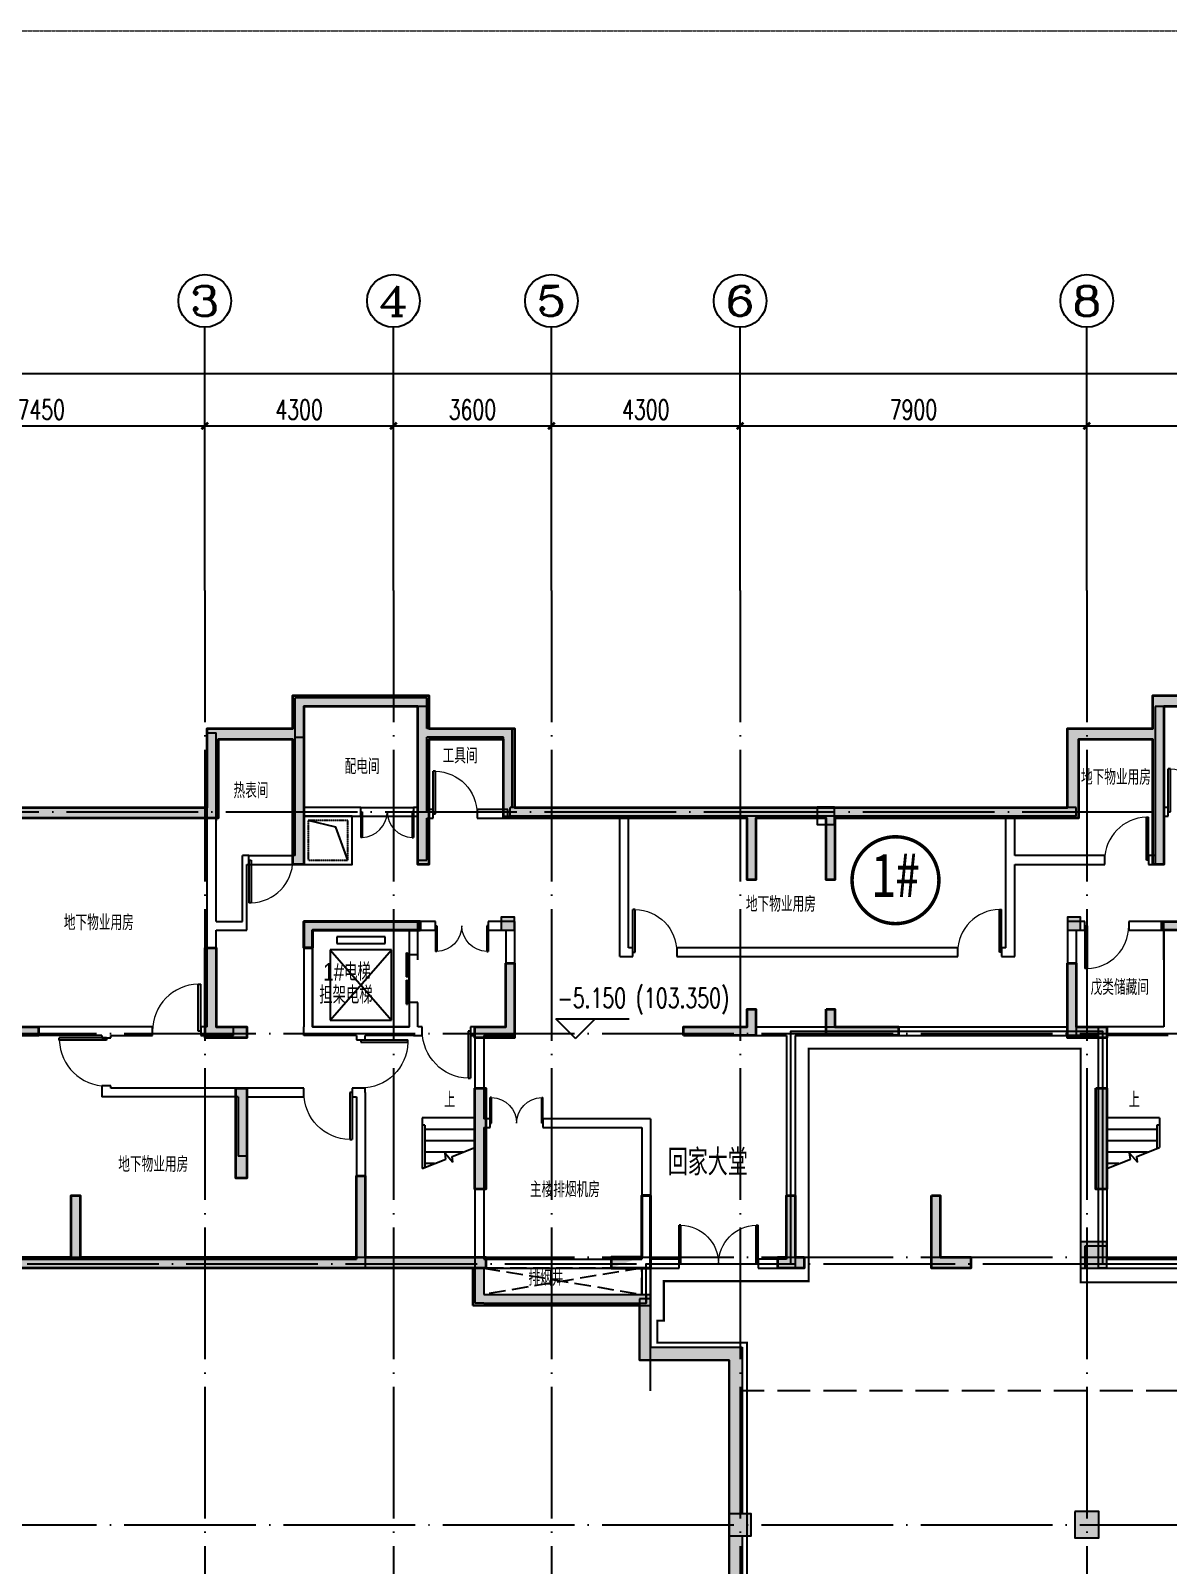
# Model space of a CAD drawing. Extents: x 290727 to 13733020, y 1731457 to 3643100.
# Drawn here: x 511246 to 537170, y 1845699 to 1880676 of the extents above; entities that cross this region are included whole.
import ezdxf
from ezdxf.enums import TextEntityAlignment as Align

# ---------------------------------------------------------------- set-up
doc = ezdxf.new("R2010")
doc.units = 0
doc.header["$LTSCALE"] = 10
for name, pattern in [('ACAD_ISO05W100', [33, 24, -3, 0, -3, 0, -3]), ('DASH', [0.35, 0.25, -0.1]), ('DOTE', [2.42, 2, -0.2, 0.02, -0.2])]:
    doc.linetypes.add(name, pattern=pattern)
doc.layers.get('0').update_dxf_attribs({"linetype": 'CONTINUOUS'})
for name, color, linetype in [('-A-车行道路', 8, 'CONTINUOUS'), ('A-FUR-空调', 181, 'CONTINUOUS'), ('AXIS', 3, 'CONTINUOUS'), ('AXIS_TEXT', 7, 'CONTINUOUS'), ('COLUMN', 9, 'CONTINUOUS'), ('DIM_ELEV', 3, 'CONTINUOUS'), ('DIM_SYMB', 3, 'CONTINUOUS'), ('DOTE', 8, 'DOTE'), ('EVTR', 2, 'CONTINUOUS'), ('PUB_HATCH', 8, 'CONTINUOUS'), ('PUB_TEXT', 7, 'CONTINUOUS'), ('STAIR', 2, 'CONTINUOUS'), ('WALL', 255, 'CONTINUOUS'), ('WINDOW', 4, 'CONTINUOUS'), ('主楼楼号', 6, 'CONTINUOUS'), ('主楼轴线', 8, 'CONTINUOUS'), ('作业图', 4, 'CONTINUOUS'), ('房间名称', 7, 'CONTINUOUS'), ('文字', 4, 'CONTINUOUS'), ('柱', 2, 'CONTINUOUS'), ('防火分区示意线', 4, 'CONTINUOUS'), ('防火分区线', 7, 'CONTINUOUS'), ('集水坑', 181, 'DASH'), ('风井', 211, 'CONTINUOUS')]:
    doc.layers.add(name, color=color, linetype=linetype)
for name, color, linetype, lineweight in [('_0', 7, 'CONTINUOUS', 15), ('用地红线', 1, 'CONTINUOUS', 13), ('砼墙', 8, 'CONTINUOUS', 35)]:
    doc.layers.add(name, color=color, linetype=linetype, lineweight=lineweight)
doc.layers.add('DIM_MODI', color=6, linetype='CONTINUOUS', plot=False)
doc.layers.get('0').off()
doc.styles.add('_TCH_AXIS', font='COMPLEX', dxfattribs={"bigfont": 'GBCBIG'})
doc.styles.add('_TCH_DIM', font='SIMPLEX', dxfattribs={"bigfont": 'GBCBIG'})
doc.styles.add('_TCH_DIM_T3', font='SIMPLEX', dxfattribs={"width": 0.705882, "bigfont": 'GBCBIG'})
doc.styles.add('COMPLEX', font='COMPLEX')
doc.styles.add('HNSJY', font='HNSJY-07', dxfattribs={"width": 0.8, "bigfont": 'HNSJY-HZ'})
doc.styles.add('黑体', font='simhei.ttf', dxfattribs={"width": 0.7})
doc.dimstyles.new('_TCH_ARCH&&150', dxfattribs={"dimtxt": 446.25, "dimasz": 150, "dimexe": 375, "dimexo": 450, "dimgap": 150, "dimtad": 1, "dimdec": 0, "dimzin": 0, "dimdsep": 46, "dimtxsty": '_TCH_DIM_T3', "dimblk": 'ARCHTICK', "dimcen": 0.09, "dimclrt": 7, "dimazin": 2, "dimtfac": 1, "dimtdec": 0, "dimtix": 1, "dimtmove": 2, "dimatfit": 3, "dimfxl": 1, "dimtolj": 1, "dimtzin": 0, "dimarcsym": 0})

# ---------------------------------------------------------------- blocks, each defined once
blk = doc.blocks.new('_AXISO')
blk.add_circle((0, 0), 0.5)
at = {"layer": 'AXIS_TEXT', "style": 'COMPLEX', "width": 1.041667}
blk.add_attdef('A', text='', height=0.56, dxfattribs=at).set_placement((-0.25, -0.28), (0.25, -0.28), align=Align.FIT)
blk = doc.blocks.new('_ArchTick')
at = {"color": 0, "linetype": 'ByBlock', "const_width": 0.4}
blk.add_lwpolyline([(-0.5, -0.5), (0.5, 0.5)], dxfattribs=at)
blk = doc.blocks.new('*D135')
at = {"layer": 'AXIS', "color": 0, "linetype": 'Continuous', "lineweight": -2, "transparency": 16777216}
for p, q in [((16384, 127685), (16384, 132560)), ((235384, 127685), (235384, 132560)), ((16384, 132185), (235384, 132185))]:
    blk.add_line(p, q, dxfattribs=at)
at = {"layer": 'AXIS', "color": 0, "linetype": 'Continuous', "lineweight": -2, "transparency": 16777216, "xscale": 150, "yscale": 150, "zscale": 150, "rotation": 180}
blk.add_blockref('_ArchTick', (16384, 132185), dxfattribs=at)
at = {"layer": 'AXIS', "color": 0, "linetype": 'Continuous', "lineweight": -2, "transparency": 16777216, "xscale": 150, "yscale": 150, "zscale": 150}
blk.add_blockref('_ArchTick', (235384, 132185), dxfattribs=at)
at = {"layer": 'AXIS', "color": 7, "linetype": 'Continuous', "transparency": 16777216, "insert": (125884, 132559), "char_height": 446.2, "attachment_point": 5, "style": '_TCH_DIM_T3'}
blk.add_mtext('\\A1;219000', dxfattribs=at)
blk = doc.blocks.new('*D137')
at = {"layer": 'AXIS', "color": 0, "linetype": 'Continuous', "lineweight": -2, "transparency": 16777216}
for p, q in [((22834, 127685), (22834, 131360)), ((30284, 127685), (30284, 131360)), ((22834, 130985), (30284, 130985))]:
    blk.add_line(p, q, dxfattribs=at)
at = {"layer": 'AXIS', "color": 0, "linetype": 'Continuous', "lineweight": -2, "transparency": 16777216, "xscale": 150, "yscale": 150, "zscale": 150, "rotation": 180}
blk.add_blockref('_ArchTick', (22834, 130985), dxfattribs=at)
at = {"layer": 'AXIS', "color": 0, "linetype": 'Continuous', "lineweight": -2, "transparency": 16777216, "xscale": 150, "yscale": 150, "zscale": 150}
blk.add_blockref('_ArchTick', (30284, 130985), dxfattribs=at)
at = {"layer": 'AXIS', "color": 7, "linetype": 'Continuous', "transparency": 16777216, "insert": (26559, 131359), "char_height": 446.2, "attachment_point": 5, "style": '_TCH_DIM_T3'}
blk.add_mtext('\\A1;7450', dxfattribs=at)
blk = doc.blocks.new('*D138')
at = {"layer": 'AXIS', "color": 0, "linetype": 'Continuous', "lineweight": -2, "transparency": 16777216}
for p, q in [((30284, 127685), (30284, 131360)), ((34584, 127685), (34584, 131360)), ((30284, 130985), (34584, 130985))]:
    blk.add_line(p, q, dxfattribs=at)
at = {"layer": 'AXIS', "color": 0, "linetype": 'Continuous', "lineweight": -2, "transparency": 16777216, "xscale": 150, "yscale": 150, "zscale": 150, "rotation": 180}
blk.add_blockref('_ArchTick', (30284, 130985), dxfattribs=at)
at = {"layer": 'AXIS', "color": 0, "linetype": 'Continuous', "lineweight": -2, "transparency": 16777216, "xscale": 150, "yscale": 150, "zscale": 150}
blk.add_blockref('_ArchTick', (34584, 130985), dxfattribs=at)
at = {"layer": 'AXIS', "color": 7, "linetype": 'Continuous', "transparency": 16777216, "insert": (32434, 131359), "char_height": 446.2, "attachment_point": 5, "style": '_TCH_DIM_T3'}
blk.add_mtext('\\A1;4300', dxfattribs=at)
blk = doc.blocks.new('*D139')
at = {"layer": 'AXIS', "color": 0, "linetype": 'Continuous', "lineweight": -2, "transparency": 16777216}
for p, q in [((34584, 127685), (34584, 131360)), ((38184, 127685), (38184, 131360)), ((34584, 130985), (38184, 130985))]:
    blk.add_line(p, q, dxfattribs=at)
at = {"layer": 'AXIS', "color": 0, "linetype": 'Continuous', "lineweight": -2, "transparency": 16777216, "xscale": 150, "yscale": 150, "zscale": 150, "rotation": 180}
blk.add_blockref('_ArchTick', (34584, 130985), dxfattribs=at)
at = {"layer": 'AXIS', "color": 0, "linetype": 'Continuous', "lineweight": -2, "transparency": 16777216, "xscale": 150, "yscale": 150, "zscale": 150}
blk.add_blockref('_ArchTick', (38184, 130985), dxfattribs=at)
at = {"layer": 'AXIS', "color": 7, "linetype": 'Continuous', "transparency": 16777216, "insert": (36384, 131359), "char_height": 446.2, "attachment_point": 5, "style": '_TCH_DIM_T3'}
blk.add_mtext('\\A1;3600', dxfattribs=at)
blk = doc.blocks.new('*D140')
at = {"layer": 'AXIS', "color": 0, "linetype": 'Continuous', "lineweight": -2, "transparency": 16777216}
for p, q in [((38184, 127685), (38184, 131360)), ((42484, 127685), (42484, 131360)), ((38184, 130985), (42484, 130985))]:
    blk.add_line(p, q, dxfattribs=at)
at = {"layer": 'AXIS', "color": 0, "linetype": 'Continuous', "lineweight": -2, "transparency": 16777216, "xscale": 150, "yscale": 150, "zscale": 150, "rotation": 180}
blk.add_blockref('_ArchTick', (38184, 130985), dxfattribs=at)
at = {"layer": 'AXIS', "color": 0, "linetype": 'Continuous', "lineweight": -2, "transparency": 16777216, "xscale": 150, "yscale": 150, "zscale": 150}
blk.add_blockref('_ArchTick', (42484, 130985), dxfattribs=at)
at = {"layer": 'AXIS', "color": 7, "linetype": 'Continuous', "transparency": 16777216, "insert": (40334, 131359), "char_height": 446.2, "attachment_point": 5, "style": '_TCH_DIM_T3'}
blk.add_mtext('\\A1;4300', dxfattribs=at)
blk = doc.blocks.new('*D141')
at = {"layer": 'AXIS', "color": 0, "linetype": 'Continuous', "lineweight": -2, "transparency": 16777216}
for p, q in [((42484, 127685), (42484, 131360)), ((50384, 127685), (50384, 131360)), ((42484, 130985), (50384, 130985))]:
    blk.add_line(p, q, dxfattribs=at)
at = {"layer": 'AXIS', "color": 0, "linetype": 'Continuous', "lineweight": -2, "transparency": 16777216, "xscale": 150, "yscale": 150, "zscale": 150, "rotation": 180}
blk.add_blockref('_ArchTick', (42484, 130985), dxfattribs=at)
at = {"layer": 'AXIS', "color": 0, "linetype": 'Continuous', "lineweight": -2, "transparency": 16777216, "xscale": 150, "yscale": 150, "zscale": 150}
blk.add_blockref('_ArchTick', (50384, 130985), dxfattribs=at)
at = {"layer": 'AXIS', "color": 7, "linetype": 'Continuous', "transparency": 16777216, "insert": (46434, 131359), "char_height": 446.2, "attachment_point": 5, "style": '_TCH_DIM_T3'}
blk.add_mtext('\\A1;7900', dxfattribs=at)
blk = doc.blocks.new('*D142')
at = {"layer": 'AXIS', "color": 0, "linetype": 'Continuous', "lineweight": -2, "transparency": 16777216}
for p, q in [((50384, 127685), (50384, 131360)), ((58284, 127685), (58284, 131360)), ((50384, 130985), (58284, 130985))]:
    blk.add_line(p, q, dxfattribs=at)
at = {"layer": 'AXIS', "color": 0, "linetype": 'Continuous', "lineweight": -2, "transparency": 16777216, "xscale": 150, "yscale": 150, "zscale": 150, "rotation": 180}
blk.add_blockref('_ArchTick', (50384, 130985), dxfattribs=at)
at = {"layer": 'AXIS', "color": 0, "linetype": 'Continuous', "lineweight": -2, "transparency": 16777216, "xscale": 150, "yscale": 150, "zscale": 150}
blk.add_blockref('_ArchTick', (58284, 130985), dxfattribs=at)
at = {"layer": 'AXIS', "color": 7, "linetype": 'Continuous', "transparency": 16777216, "insert": (54334, 131359), "char_height": 446.2, "attachment_point": 5, "style": '_TCH_DIM_T3'}
blk.add_mtext('\\A1;7900', dxfattribs=at)
blk = doc.blocks.new('adfasddfgjgkhj')
at = {"layer": '_0'}
h = blk.add_hatch(color=0, dxfattribs=at)
h.dxf.hatch_style = 1
h.paths.add_polyline_path([(299473, -302023), (300873, -302023), (300873, -302223), (299473, -302223), (299473, -302273), (298573, -302273), (298573, -307273), (301623, -307273), (301623, -305873), (301823, -305873), (301823, -307273), (308123, -307273), (308123, -305423), (308323, -305423), (308323, -307273), (311073, -307273), (311073, -307523), (298023, -307523), (298023, -307273), (298323, -307273), (298323, -302023), (299223, -302023), (299223, -297023), (304723, -297023), (304723, -295223), (306673, -295223), (306673, -294473), (309773, -294473), (309773, -295223), (311723, -295223), (311723, -297023), (324323, -297023), (324323, -295223), (326273, -295223), (326273, -294473), (329373, -294473), (329373, -295223), (331323, -295223), (331323, -297023), (336823, -297023), (336823, -302273), (336573, -302273), (336573, -302223), (335173, -302223), (335173, -302023), (336573, -302023), (336573, -297273), (331073, -297273), (331073, -295473), (329373, -295473), (329373, -298323), (329123, -298323), (329123, -294723), (326523, -294723), (326523, -298323), (326273, -298323), (326273, -295473), (324573, -295473), (324573, -297273), (319023, -297273), (319023, -298673), (318823, -298673), (318823, -297273), (317223, -297273), (317223, -298673), (317023, -298673), (317023, -297273), (311473, -297273), (311473, -295473), (309773, -295473), (309773, -298323), (309523, -298323), (309523, -294723), (306923, -294723), (306923, -298323), (306673, -298323), (306673, -295473), (304973, -295473), (304973, -297273), (299473, -297273)])
h = blk.add_hatch(color=0, dxfattribs=at)
h.dxf.hatch_style = 1
h.paths.add_polyline_path([(333923, -307023), (333923, -307523), (334423, -307523), (334423, -307023)])
h.paths.add_polyline_path([(337223, -307023), (337223, -307523), (337723, -307523), (337723, -307023)])
h.paths.add_polyline_path([(307123, -299823), (309323, -299823), (309323, -299823), (309573, -299823), (309573, -299623), (306923, -299623), (306923, -300223), (307123, -300223)])
h.paths.add_polyline_path([(299023, -297023), (299023, -297423), (299423, -297423), (299423, -297023)])
h.paths.add_polyline_path([(298523, -304665), (298523, -304265), (298123, -304265), (298123, -304665)])
h = blk.add_hatch(color=0, dxfattribs=at)
h.dxf.hatch_style = 1
h.paths.add_polyline_path([(324723, -307023), (324723, -307523), (325223, -307523), (325223, -307023)])
h.paths.add_polyline_path([(313923, -307523), (314823, -307523), (314823, -305873), (314623, -305873), (314623, -307273), (313923, -307273)], flags=17)
h.paths.add_polyline_path([(337723, -304073), (337723, -302023), (337473, -302023), (337473, -304073)])
h.paths.add_polyline_path([(337323, -307523), (337723, -307523), (337723, -305473), (337473, -305473), (337473, -307273), (337323, -307273)])
h.paths.add_polyline_path([(311723, -299823), (311723, -299523), (311423, -299523), (311423, -299823)])
h.paths.add_polyline_path([(324623, -299823), (324623, -299523), (324323, -299523), (324323, -299823)])
h.paths.add_polyline_path([(307123, -299823), (309323, -299823), (309323, -299823), (309573, -299823), (309573, -299623), (306923, -299623), (306923, -300223), (307123, -300223)])
h.paths.add_polyline_path([(310823, -303423), (311073, -303423), (311073, -305723), (310823, -305723)])
h.paths.add_polyline_path([(305373, -303423), (305623, -303423), (305623, -305473), (305373, -305473)])
h.paths.add_polyline_path([(304673, -300223), (304923, -300223), (304923, -302023), (305623, -302023), (305623, -302273), (304673, -302273)])
h.paths.add_polyline_path([(311523, -300573), (311723, -300573), (311723, -302273), (310823, -302273), (310823, -302023), (311523, -302023)])
h.paths.add_polyline_path([(315573, -302223), (315573, -302023), (317023, -302023), (317023, -301623), (317223, -301623), (317223, -302223)])
h.paths.add_polyline_path([(318323, -307273), (318323, -307523), (317723, -307523), (317723, -307273), (317923, -307273), (317923, -305873), (318123, -305873), (318123, -307273)])
h.paths.add_polyline_path([(321223, -305873), (321423, -305873), (321423, -307273), (322123, -307273), (322123, -307523), (321223, -307523)])
h.paths.add_polyline_path([(324973, -303423), (325223, -303423), (325223, -305723), (324973, -305723)])
h.paths.add_polyline_path([(330423, -303423), (330673, -303423), (330673, -305473), (330423, -305473)])
h.paths.add_polyline_path([(318823, -301623), (319023, -301623), (319023, -302023), (320473, -302023), (320473, -302223), (318823, -302223)])
h.paths.add_polyline_path([(329123, -300223), (328923, -300223), (328923, -299823), (326723, -299823), (326723, -299823), (326473, -299823), (326473, -299623), (329123, -299623)])
h.paths.add_polyline_path([(327723, -305423), (327923, -305423), (327923, -307523), (327123, -307523), (327123, -307273), (327723, -307273)])
h.paths.add_polyline_path([(331123, -300223), (331373, -300223), (331373, -302273), (330423, -302273), (330423, -302023), (331123, -302023)])
h.paths.add_polyline_path([(334223, -305873), (334423, -305873), (334423, -307523), (333523, -307523), (333523, -307273), (334223, -307273)])
h.paths.add_polyline_path([(324323, -300573), (324523, -300573), (324523, -302023), (325223, -302023), (325223, -302273), (324323, -302273)])
edge = h.paths.add_edge_path(flags=17)
edge.add_line((314623, -307273), (314623, -305873))
edge.add_line((314623, -305873), (314823, -305873))
edge.add_line((314823, -305873), (314823, -307523))
edge.add_line((314823, -307523), (313923, -307523))
h = blk.add_hatch(color=0, dxfattribs=at)
h.dxf.hatch_style = 1
h.paths.add_polyline_path([(337323, -301823), (337323, -302223), (337723, -302223), (337723, -301823)])
at = {"layer": '柱', "color": 0, "ltscale": 1}
for points in [[(299023, -297023), (299023, -297423), (299423, -297423), (299423, -297023)], [(318618, -297017), (318618, -297417), (319018, -297417), (319018, -297017)], [(311723, -299823), (311723, -299523), (311423, -299523), (311423, -299823)], [(324623, -299823), (324623, -299523), (324323, -299523), (324323, -299823)], [(337323, -301823), (337323, -302223), (337723, -302223), (337723, -301823)], [(298523, -304665), (298523, -304265), (298123, -304265), (298123, -304665)], [(324723, -307023), (324723, -307523), (325223, -307523), (325223, -307023)], [(333923, -307023), (333923, -307523), (334423, -307523), (334423, -307023)], [(337223, -307023), (337223, -307523), (337723, -307523), (337723, -307023)]]:
    blk.add_lwpolyline(points, close=True, dxfattribs=at)
at = {"layer": '砼墙', "color": 0}
for points in [[(299473, -302023), (300873, -302023), (300873, -302223), (299473, -302223), (299473, -302273), (298573, -302273), (298573, -307273), (301623, -307273), (301623, -305873), (301823, -305873), (301823, -307273), (308123, -307273), (308123, -305423), (308323, -305423), (308323, -307273), (311073, -307273), (311073, -307523), (298023, -307523), (298023, -307273), (298323, -307273), (298323, -302023), (299223, -302023), (299223, -297023), (304723, -297023), (304723, -295223), (306673, -295223), (306673, -294473), (309773, -294473), (309773, -295223), (311723, -295223), (311723, -297023), (324323, -297023), (324323, -295223), (326273, -295223), (326273, -294473), (329373, -294473), (329373, -295223), (331323, -295223), (331323, -297023), (336823, -297023), (336823, -302273), (336823, -302273), (336573, -302273), (336573, -302223), (335173, -302223), (335173, -302023), (336573, -302023), (336573, -297273), (331073, -297273), (331073, -295473), (329373, -295473), (329373, -298323), (329123, -298323), (329123, -294723), (326523, -294723), (326523, -298323), (326273, -298323), (326273, -295473), (324573, -295473), (324573, -297273), (319023, -297273), (319023, -298673), (318823, -298673), (318823, -297273), (317223, -297273), (317223, -298673), (317023, -298673), (317023, -297273), (311473, -297273), (311473, -295473), (309773, -295473), (309773, -298323), (309523, -298323), (309523, -294723), (306923, -294723), (306923, -298323), (306673, -298323), (306673, -295473), (304973, -295473), (304973, -297273), (299473, -297273), (299473, -302023)], [(314623, -307273), (314623, -305873), (314823, -305873), (314823, -307523), (313923, -307523)]]:
    blk.add_lwpolyline(points, dxfattribs=at)
for points in [[(307123, -300223), (306923, -300223), (306923, -299623), (309573, -299623), (309573, -299823), (309323, -299823), (309323, -299823), (307123, -299823)], [(307123, -299823), (309323, -299823), (309323, -299823), (309573, -299823), (309573, -299623), (306923, -299623), (306923, -300223), (307123, -300223)], [(329123, -300223), (328923, -300223), (328923, -299823), (326723, -299823), (326723, -299823), (326473, -299823), (326473, -299623), (329123, -299623)], [(304673, -300223), (304923, -300223), (304923, -302023), (305623, -302023), (305623, -302273), (304673, -302273)], [(331123, -300223), (331373, -300223), (331373, -302273), (330423, -302273), (330423, -302023), (331123, -302023)], [(311523, -300573), (311723, -300573), (311723, -302273), (310823, -302273), (310823, -302023), (311523, -302023)], [(324323, -300573), (324523, -300573), (324523, -302023), (325223, -302023), (325223, -302273), (324323, -302273)], [(315573, -302223), (315573, -302023), (317023, -302023), (317023, -301623), (317223, -301623), (317223, -302223)], [(318823, -301623), (319023, -301623), (319023, -302023), (320473, -302023), (320473, -302223), (318823, -302223)], [(337723, -304073), (337723, -302023), (337473, -302023), (337473, -304073)], [(305373, -303423), (305623, -303423), (305623, -305473), (305373, -305473)], [(310823, -303423), (311073, -303423), (311073, -305723), (310823, -305723)], [(324973, -303423), (325223, -303423), (325223, -305723), (324973, -305723)], [(330423, -303423), (330673, -303423), (330673, -305473), (330423, -305473)], [(327723, -305423), (327923, -305423), (327923, -307523), (327123, -307523), (327123, -307273), (327723, -307273)], [(337323, -307523), (337723, -307523), (337723, -305473), (337473, -305473), (337473, -307273), (337323, -307273)], [(313923, -307523), (314823, -307523), (314823, -305873), (314623, -305873), (314623, -307273), (313923, -307273)], [(318323, -307273), (318323, -307523), (317723, -307523), (317723, -307273), (317923, -307273), (317923, -305873), (318123, -305873), (318123, -307273)], [(321223, -305873), (321423, -305873), (321423, -307273), (322123, -307273), (322123, -307523), (321223, -307523)], [(334223, -305873), (334423, -305873), (334423, -307523), (333523, -307523), (333523, -307273), (334223, -307273)]]:
    blk.add_lwpolyline(points, close=True, dxfattribs=at)
blk = doc.blocks.new('$DorLib2D$00000001')
for p, q in [((0.45, 0.975), (0.5, 0.975)), ((0.45, 0), (0.45, 0.975)), ((0.5, 0), (0.5, 0.975)), ((0.5, 0), (0.45, 0))]:
    blk.add_line(p, q)
at = {"lineweight": 13}
blk.add_arc((0.475, 0), 0.975, 91.4693, 180, dxfattribs=at)
blk = doc.blocks.new('$DorLib2D$00000127')
at = {"color": 0, "linetype": 'Continuous'}
for p, q in [((-0.033, 0.795, -93.75), (-0.533, 0.795, -93.75)), ((-0.533, 0.795, -93.75), (-0.533, 0.69, -93.75)), ((-0.033, 0.69, -93.75), (-0.533, 0.69, -93.75)), ((-0.033, 0.795, -93.75), (-0.033, 0.69, -93.75)), ((0.033, 0.795, -93.75), (0.033, 0.69, -93.75)), ((0.533, 0.795, -93.75), (0.033, 0.795, -93.75)), ((0.533, 0.69, -93.75), (0.033, 0.69, -93.75)), ((0.533, 0.795, -93.75), (0.533, 0.69, -93.75)), ((0.5, 0.5, -93.75), (-0.5, 0.5, -93.75))]:
    blk.add_line(p, q, dxfattribs=at)
blk = doc.blocks.new('$DorLib2D$00000002')
for p, q in [((-0.5, 0), (-0.5, 0.4875)), ((-0.475, 0.4875), (-0.5, 0.4875)), ((-0.475, 0), (-0.475, 0.4875)), ((0.475, 0), (0.475, 0.4875)), ((0.475, 0.4875), (0.5, 0.4875)), ((0.5, 0), (0.5, 0.4875)), ((-0.5, 0), (-0.475, 0)), ((0.5, 0), (0.475, 0))]:
    blk.add_line(p, q)
at = {"lineweight": 13}
for centre, start, end in [((-0.4875, 0), 0, 88.53072), ((0.4875, 0), 91.46928, 180)]:
    blk.add_arc(centre, 0.4875, start, end, dxfattribs=at)
blk = doc.blocks.new('A$C26CF02E8')
at = {"layer": '用地红线', "color": 1, "linetype": 'ACAD_ISO05W100', "ltscale": 0.1}
blk.add_lwpolyline([(15026, 140864), (243102, 140866), (258103, 125865), (258104, 39), (205527, 36), (8170, 25), (26, 25), (26, 10201), (25, 125862)], close=True, dxfattribs=at)
at = {"layer": '风井', "linetype": 'DASH', "ltscale": 150}
for p, q in [((34622, 112665), (31022, 112065)), ((31022, 112665), (34622, 112065))]:
    blk.add_line(p, q, dxfattribs=at)
blk.add_lwpolyline([(31022, 112065), (34622, 112065), (34622, 112665), (31022, 112665)], close=True, dxfattribs=at)
blk = doc.blocks.new('_FZH')
blk.add_lwpolyline([(-0.5, -0.5), (0.5, -0.5), (0.5, 0.5), (-0.5, 0.5)], close=True)
at = {"layer": 'PUB_HATCH'}
blk.add_solid([(-0.5, -0.5), (0.5, -0.5), (-0.5, 0.5), (0.5, 0.5)], dxfattribs=at)
blk = doc.blocks.new('A$C55C93FC2')
at = {"layer": 'AXIS', "linetype": 'Continuous'}
for p, q in [((30284.1, 127235.5), (30284.1, 133235.5)), ((34584.1, 127235.5), (34584.1, 133235.5)), ((38184.1, 127235.5), (38184.1, 133235.5)), ((42484.1, 127235.5), (42484.1, 133235.5)), ((50384.1, 127235.5), (50384.1, 133235.5))]:
    blk.add_line(p, q, dxfattribs=at)
at = {"layer": 'DOTE', "linetype": 'DOTE', "ltscale": 150}
for p, q in [((30284.1, 127235.5), (30284.1, 12200)), ((34584.1, 127235.5), (34584.1, 80242.4)), ((38184.1, 127235.5), (38184.1, 12200)), ((42484.1, 127235.5), (42484.1, 12200)), ((50384.1, 127235.5), (50384.1, 79442.4)), ((10299.5, 117142.4), (107472.3, 117142.4)), ((10299.5, 112042.4), (252290.8, 112042.4)), ((10299.5, 105942.4), (252290.8, 105942.4))]:
    blk.add_line(p, q, dxfattribs=at)
at = {"layer": 'AXIS', "linetype": 'Continuous'}
ref = blk.add_blockref('_AXISO', (30284.1, 133835.5), dxfattribs=dict(at, xscale=1200, yscale=1200, zscale=1200))
ref.add_attrib('A', '3', dxfattribs={"layer": 'AXIS_TEXT', "linetype": 'Continuous', "height": 678.8, "style": '_TCH_AXIS', "width": 1.5}).set_placement((29944.7, 133496.1), (30623.5, 133496.1), align=Align.FIT)
ref = blk.add_blockref('_AXISO', (34584.1, 133835.5), dxfattribs=dict(at, xscale=1200, yscale=1200, zscale=1200))
ref.add_attrib('A', '4', dxfattribs={"layer": 'AXIS_TEXT', "linetype": 'Continuous', "height": 678.8, "style": '_TCH_AXIS', "width": 1.3125}).set_placement((34244.7, 133496.1), (34923.5, 133496.1), align=Align.FIT)
ref = blk.add_blockref('_AXISO', (38184.1, 133835.5), dxfattribs=dict(at, xscale=1200, yscale=1200, zscale=1200))
ref.add_attrib('A', '5', dxfattribs={"layer": 'AXIS_TEXT', "linetype": 'Continuous', "height": 678.8, "style": '_TCH_AXIS', "width": 1.5}).set_placement((37844.7, 133496.1), (38523.5, 133496.1), align=Align.FIT)
ref = blk.add_blockref('_AXISO', (42484.1, 133835.5), dxfattribs=dict(at, xscale=1200, yscale=1200, zscale=1200))
ref.add_attrib('A', '6', dxfattribs={"layer": 'AXIS_TEXT', "linetype": 'Continuous', "height": 678.8, "style": '_TCH_AXIS', "width": 1.5}).set_placement((42144.7, 133496.1), (42823.5, 133496.1), align=Align.FIT)
ref = blk.add_blockref('_AXISO', (50384.1, 133835.5), dxfattribs=dict(at, xscale=1200, yscale=1200, zscale=1200))
ref.add_attrib('A', '8', dxfattribs={"layer": 'AXIS_TEXT', "linetype": 'Continuous', "height": 678.8, "style": '_TCH_AXIS', "width": 1.5}).set_placement((50044.7, 133496.1), (50723.5, 133496.1), align=Align.FIT)
for p1, p2, distance, picture, middle in [((16384.1, 127235.5), (235384.4, 127235.5), 4950, '*D135', (125884.3, 132558.6)), ((22834.1, 127235.5), (30284.1, 127235.5), 3750, '*D137', (26559.1, 131358.6)), ((30284.1, 127235.5), (34584.1, 127235.5), 3750, '*D138', (32434.1, 131358.6)), ((34584.1, 127235.5), (38184.1, 127235.5), 3750, '*D139', (36384.1, 131358.6)), ((38184.1, 127235.5), (42484.1, 127235.5), 3750, '*D140', (40334.1, 131358.6)), ((42484.1, 127235.5), (50384.1, 127235.5), 3750, '*D141', (46434.1, 131358.6)), ((50384.1, 127235.5), (58284.1, 127235.5), 3750, '*D142', (54334.1, 131358.6))]:
    dim = blk.add_aligned_dim(p1=p1, p2=p2, distance=distance, dimstyle='_TCH_ARCH&&150', dxfattribs=at)
    dim.commit()
    dim.dimension.update_dxf_attribs({"geometry": picture, "text_midpoint": middle})
blk = doc.blocks.new('车库建筑作业图')
at = {"layer": 'PUB_HATCH', "linetype": 'Continuous'}
for points in [[(520270, 2251230), (517270, 2251230), (517470, 2251030), (520270, 2251030)], [(517470, 2250330), (517470, 2251030), (517270, 2251230), (517270, 2250330)], [(536870, 2251030), (536870, 2248630), (537070, 2248630), (537070, 2251030)], [(524770, 2248530), (524770, 2248730), (522170, 2248730), (522170, 2248530)], [(535070, 2248730), (524770, 2248730), (524770, 2248530), (535070, 2248530)], [(515470, 2248530), (515470, 2248430), (515470, 2248630)], [(537070, 2248630), (536870, 2248630), (536870, 2247430), (537070, 2247430)], [(521320, 2238230), (521320, 2237380), (521570, 2237630), (521570, 2238230)], [(521570, 2237630), (521320, 2237380), (525370, 2237380), (525370, 2237630)], [(525120, 2237530), (525120, 2236130), (525370, 2236430), (525370, 2237530)], [(525370, 2236430), (525120, 2236130), (527162, 2236130), (527462, 2236430)], [(527162, 2232630), (527462, 2232630), (527462, 2236430), (527162, 2236130)], [(527162, 2227880), (527462, 2227880), (527462, 2232130), (527162, 2232130)]]:
    blk.add_hatch(color=256, dxfattribs=at).paths.add_polyline_path(points)
at = {"layer": '-A-车行道路', "linetype": 'DASH', "ltscale": 300}
blk.add_line((585712, 2235430), (527412, 2235430), dxfattribs=at)
at = {"layer": 'A-FUR-空调'}
blk.add_lwpolyline([(517670, 2245930), (519870, 2245930), (519870, 2243730), (517670, 2243730)], close=True, dxfattribs=at)
at = {"layer": 'DIM_ELEV'}
for p, q in [((523660, 2243462), (523210, 2243912)), ((523210, 2243912), (524882, 2243912)), ((523660, 2243462), (524110, 2243912))]:
    blk.add_line(p, q, dxfattribs=at)
at = {"layer": 'DIM_MODI', "linetype": 'Continuous'}
for p, q in [((517220, 2250530), (517220, 2251280)), ((517220, 2251280), (520320, 2251280)), ((520320, 2251280), (520320, 2250530)), ((536820, 2250530), (536820, 2251280)), ((536820, 2251280), (539920, 2251280)), ((515270, 2248730), (515270, 2250530)), ((515270, 2250530), (517220, 2250530)), ((520320, 2250530), (522270, 2250530)), ((522270, 2250530), (522270, 2248730)), ((534870, 2248730), (534870, 2250530)), ((534870, 2250530), (536820, 2250530)), ((509770, 2248730), (515270, 2248730)), ((522270, 2248730), (534870, 2248730)), ((521320, 2238230), (508870, 2238230)), ((521320, 2237380), (521320, 2238230)), ((525120, 2237380), (521320, 2237380)), ((525120, 2236130), (525120, 2237380)), ((527162, 2236130), (525120, 2236130)), ((527162, 2227880), (527162, 2236130))]:
    blk.add_line(p, q, dxfattribs=at)
at = {"layer": 'DIM_SYMB'}
for points in [[(520770, 2241780, 0, 0, 0), (520770, 2241170, 80, 0, 0), (520770, 2240870, 0, 0, 0)], [(536370, 2241780, 0, 0, 0), (536370, 2241170, 80, 0, 0), (536370, 2240870, 0, 0, 0)]]:
    blk.add_lwpolyline(points, format="xyseb", dxfattribs=at)
at = {"layer": 'DOTE', "linetype": 'Continuous', "ltscale": 150}
blk.add_line((525370, 2235430), (525370, 2238530), dxfattribs=at)
at = {"layer": 'EVTR'}
for p, q in [((518220, 2245780), (518220, 2245630)), ((519320, 2245780), (518220, 2245780)), ((518220, 2245630), (519320, 2245630)), ((519320, 2245630), (519320, 2245780)), ((518070, 2245480), (518070, 2243880)), ((519470, 2245480), (518070, 2245480)), ((518070, 2245480), (519470, 2243880)), ((518070, 2243880), (519470, 2245480)), ((519470, 2243880), (519470, 2245480)), ((518070, 2243880), (519470, 2243880))]:
    blk.add_line(p, q, dxfattribs=at)
at = {"layer": 'STAIR'}
for p, q in [((520170, 2241650), (520170, 2241490)), ((521370, 2241650), (520170, 2241650)), ((521370, 2241650), (521370, 2240979)), ((535770, 2241650), (535770, 2240500)), ((536970, 2241650), (535770, 2241650)), ((536970, 2241650), (536970, 2241490)), ((520170, 2241490), (520170, 2240500)), ((520170, 2241490), (520170, 2240500)), ((520230, 2241490), (520170, 2241490)), ((520230, 2241490), (520230, 2240524)), ((521370, 2241390), (520230, 2241390)), ((536910, 2241390), (535770, 2241390)), ((536910, 2241490), (536910, 2240955)), ((536970, 2241490), (536910, 2241490)), ((536970, 2241490), (536970, 2240979)), ((536970, 2241490), (536970, 2240979)), ((521370, 2241130), (520230, 2241130)), ((520853, 2240773), (521370, 2240979)), ((536910, 2241130), (535770, 2241130)), ((536453, 2240773), (536970, 2240979)), ((520170, 2240500), (520705, 2240714)), ((521096, 2240870), (520230, 2240870)), ((520445, 2240610), (520230, 2240610)), ((520705, 2240714), (520689, 2240848)), ((520689, 2240848), (520868, 2240647)), ((520868, 2240647), (520853, 2240773)), ((536696, 2240870), (535770, 2240870)), ((535770, 2240500), (536305, 2240714)), ((536045, 2240610), (535770, 2240610)), ((536305, 2240714), (536289, 2240848)), ((536289, 2240848), (536468, 2240647)), ((536468, 2240647), (536453, 2240773))]:
    blk.add_line(p, q, dxfattribs=at)
at = {"layer": 'WALL', "linetype": 'Continuous'}
for p, q in [((520270, 2251230), (517270, 2251230)), ((517270, 2250330), (517270, 2251230)), ((520270, 2251030), (520270, 2251230)), ((520270, 2251030), (517470, 2251030)), ((517470, 2250330), (517470, 2251030)), ((520070, 2250426), (520070, 2251030)), ((520270, 2250530), (520270, 2251030)), ((536870, 2251030), (536870, 2248630)), ((537070, 2251030), (536870, 2251030)), ((537070, 2251030), (537070, 2248630)), ((515270, 2248530), (515270, 2250428)), ((515270, 2250428), (515470, 2250428)), ((515470, 2248530), (515470, 2250428)), ((520070, 2248730), (520070, 2250426)), ((522220, 2250530), (520270, 2250530)), ((522220, 2248730), (522220, 2250530)), ((517270, 2250330), (517470, 2250330)), ((517270, 2247630), (517270, 2250330)), ((517470, 2247430), (517470, 2250330)), ((522020, 2250330), (520270, 2250330)), ((520270, 2248630), (520270, 2250330)), ((522020, 2248530), (522020, 2250330)), ((518770, 2248730), (517470, 2248730)), ((517470, 2248730), (517470, 2248530)), ((518770, 2248530), (518770, 2248730)), ((520070, 2248730), (519970, 2248730)), ((519970, 2248730), (519970, 2248530)), ((520420, 2248680), (520270, 2248680)), ((520270, 2248680), (520270, 2248630)), ((520420, 2248480), (520420, 2248680)), ((522120, 2248680), (521420, 2248680)), ((521420, 2248680), (521420, 2248480)), ((522120, 2248480), (522120, 2248680)), ((524770, 2248730), (522170, 2248730)), ((522170, 2248530), (522170, 2248730)), ((522220, 2248730), (522170, 2248730)), ((535070, 2248730), (524770, 2248730)), ((535070, 2248530), (535070, 2248730)), ((537170, 2248730), (537070, 2248730)), ((537170, 2248530), (537170, 2248730)), ((515270, 2246030), (515270, 2248530)), ((515470, 2248630), (515470, 2248630)), ((515470, 2248630), (515470, 2248430)), ((515470, 2246130), (515470, 2248530)), ((515470, 2248430), (515470, 2248430)), ((517470, 2248530), (518770, 2248530)), ((519970, 2248530), (520070, 2248530)), ((520070, 2247530), (520070, 2248580)), ((520070, 2248580), (520070, 2248530)), ((520270, 2247530), (520270, 2248480)), ((520270, 2248480), (520420, 2248480)), ((521420, 2248480), (522120, 2248480)), ((522020, 2248530), (522170, 2248530)), ((524770, 2248530), (522170, 2248530)), ((524670, 2245330), (524670, 2248530)), ((535070, 2248530), (524770, 2248530)), ((524870, 2245530), (524870, 2248530)), ((533470, 2247530), (533470, 2248480)), ((533470, 2248480), (533670, 2248480)), ((533670, 2247630), (533670, 2248480)), ((536870, 2248630), (536870, 2247430)), ((537070, 2248630), (537070, 2247430)), ((537070, 2248530), (537170, 2248530)), ((516220, 2247630), (516070, 2247630)), ((516220, 2247430), (516220, 2247630)), ((517270, 2247630), (517220, 2247630)), ((517220, 2247630), (517220, 2247430)), ((535720, 2247630), (533670, 2247630)), ((535720, 2247430), (535720, 2247630)), ((536870, 2247630), (536720, 2247630)), ((536720, 2247630), (536720, 2247430)), ((516170, 2247430), (516220, 2247430)), ((517220, 2247430), (517470, 2247430)), ((520070, 2247530), (520270, 2247530)), ((533470, 2245530), (533470, 2247530)), ((533670, 2247430), (535720, 2247430)), ((533670, 2245330), (533670, 2247430)), ((536720, 2247430), (536870, 2247430)), ((537070, 2247430), (536870, 2247430)), ((515270, 2243730), (515270, 2246030)), ((515470, 2243730), (515470, 2245930)), ((522070, 2246130), (522070, 2246130)), ((522270, 2246130), (522070, 2246130)), ((522070, 2245930), (522070, 2243730)), ((522270, 2246130), (522270, 2246030)), ((522270, 2246030), (522270, 2243530)), ((534870, 2246130), (534870, 2243730)), ((535070, 2245930), (535070, 2243630)), ((527770, 2243730), (528570, 2243730)), ((527770, 2243730), (527770, 2243530)), ((527770, 2243530), (528470, 2243530)), ((528470, 2243530), (528470, 2238430)), ((528570, 2243730), (534870, 2243730)), ((528670, 2243530), (528670, 2238230)), ((528670, 2243530), (534870, 2243530)), ((534870, 2243530), (534870, 2243530)), ((535070, 2243530), (534870, 2243530)), ((535570, 2243730), (535070, 2243730)), ((535070, 2243630), (535070, 2243530)), ((535570, 2243530), (535070, 2243530)), ((515970, 2242130), (515970, 2240782)), ((516170, 2242130), (516170, 2240782)), ((525170, 2241430), (525170, 2238430)), ((525370, 2241630), (525370, 2238430)), ((516170, 2240782), (515970, 2240782)), ((509070, 2238430), (518670, 2238430)), ((509070, 2238230), (518670, 2238230)), ((521320, 2238230), (521320, 2237380)), ((521570, 2238230), (521320, 2238230)), ((521570, 2238430), (525170, 2238430)), ((521570, 2238230), (525170, 2238230)), ((521570, 2238230), (521570, 2237630)), ((525170, 2238230), (525170, 2237630)), ((526020, 2238430), (525370, 2238430)), ((525370, 2238230), (526020, 2238230)), ((525370, 2238230), (525370, 2237630)), ((526020, 2238230), (526020, 2238430)), ((528470, 2238430), (527820, 2238430)), ((527820, 2238430), (527820, 2238230)), ((527820, 2238230), (528670, 2238230)), ((521570, 2237630), (525370, 2237630)), ((525120, 2237530), (525120, 2236130)), ((525370, 2237530), (525120, 2237530)), ((525370, 2237630), (525370, 2237380)), ((525370, 2237530), (525370, 2236430)), ((521320, 2237380), (525370, 2237380)), ((525370, 2236430), (527462, 2236430)), ((527462, 2236430), (527462, 2232630)), ((525120, 2236130), (527162, 2236130)), ((527162, 2236130), (527162, 2232630)), ((527162, 2232130), (527162, 2227880)), ((527462, 2232130), (527462, 2227880))]:
    blk.add_line(p, q, dxfattribs=at)
at = {"layer": 'WALL'}
for p, q in [((516070, 2246130), (516070, 2247630)), ((516170, 2245930), (516170, 2247430)), ((515470, 2246130), (516070, 2246130)), ((515470, 2245930), (516170, 2245930)), ((517470, 2246130), (519970, 2246130)), ((517470, 2246130), (517470, 2243730)), ((517670, 2245930), (519870, 2245930)), ((517670, 2245930), (517670, 2243730)), ((519870, 2245930), (519870, 2245380)), ((520470, 2246130), (519970, 2246130)), ((520070, 2245255), (520070, 2246130)), ((520070, 2245380), (520070, 2245930)), ((520070, 2245930), (520470, 2245930)), ((520470, 2245930), (520470, 2246130)), ((522070, 2246130), (521670, 2246130)), ((521670, 2246130), (521670, 2245930)), ((521670, 2245930), (522070, 2245930)), ((535270, 2246130), (534870, 2246130)), ((535070, 2245930), (535270, 2245930)), ((535270, 2245930), (535270, 2246130)), ((537170, 2246130), (536270, 2246130)), ((536270, 2246130), (536270, 2245930)), ((536270, 2245930), (537070, 2245930)), ((537070, 2245255), (537070, 2246130)), ((537070, 2245255), (537070, 2246130)), ((537070, 2245930), (537070, 2243730)), ((539570, 2246130), (537170, 2246130)), ((524970, 2245530), (524870, 2245530)), ((524970, 2245330), (524970, 2245530)), ((532370, 2245530), (525970, 2245530)), ((525970, 2245530), (525970, 2245330)), ((532370, 2245330), (532370, 2245530)), ((533470, 2245530), (533370, 2245530)), ((533370, 2245530), (533370, 2245330)), ((519870, 2245380), (520070, 2245380)), ((524670, 2245330), (524970, 2245330)), ((525970, 2245330), (532370, 2245330)), ((533370, 2245330), (533670, 2245330)), ((520070, 2244280), (519870, 2244280)), ((519870, 2244280), (519870, 2243730)), ((520070, 2243730), (520070, 2244280)), ((512970, 2243730), (509970, 2243730)), ((512870, 2243530), (509970, 2243530)), ((512870, 2243530), (512870, 2243480)), ((512870, 2243480), (513070, 2243480)), ((514020, 2243730), (512970, 2243730)), ((513070, 2243480), (513070, 2243530)), ((513070, 2243530), (514020, 2243530)), ((514020, 2243530), (514020, 2243730)), ((515270, 2243730), (515120, 2243730)), ((515120, 2243730), (515120, 2243530)), ((515120, 2243530), (515370, 2243530)), ((515870, 2243530), (515370, 2243530)), ((515870, 2243730), (515470, 2243730)), ((515870, 2243530), (515870, 2243730)), ((517470, 2243730), (517470, 2243730)), ((517470, 2243530), (517470, 2243730)), ((517570, 2243530), (517470, 2243530)), ((518670, 2243530), (517570, 2243530)), ((517670, 2243730), (519870, 2243730)), ((518770, 2243730), (517670, 2243730)), ((518670, 2243530), (518670, 2243430)), ((518670, 2243430), (518870, 2243430)), ((519870, 2243730), (518770, 2243730)), ((519970, 2243530), (518870, 2243530)), ((518870, 2243430), (518870, 2243530)), ((519970, 2243530), (520170, 2243530)), ((520170, 2243730), (520070, 2243730)), ((520170, 2243530), (520170, 2243730)), ((521470, 2243730), (521270, 2243730)), ((521270, 2243730), (521270, 2243530)), ((521270, 2243530), (521370, 2243530)), ((521370, 2243530), (521370, 2241530)), ((521470, 2243730), (522070, 2243730)), ((521570, 2243530), (521570, 2241630)), ((521570, 2243530), (522270, 2243530)), ((535570, 2243730), (535570, 2238330)), ((537070, 2243730), (535570, 2243730)), ((535770, 2243530), (535770, 2238430)), ((537170, 2243530), (535770, 2243530)), ((513070, 2242380), (512870, 2242380)), ((512870, 2242380), (512870, 2242130)), ((513070, 2242330), (513070, 2242380)), ((515970, 2242130), (512870, 2242130)), ((516070, 2242330), (513070, 2242330)), ((517470, 2242330), (516070, 2242330)), ((516170, 2242130), (517470, 2242130)), ((517470, 2242130), (517470, 2242330)), ((518670, 2242330), (518570, 2242330)), ((518570, 2242330), (518570, 2242130)), ((518570, 2242130), (518670, 2242130)), ((518870, 2242330), (518670, 2242330)), ((518670, 2242130), (518670, 2238430)), ((518870, 2242230), (518870, 2242330)), ((518870, 2242230), (518870, 2238330)), ((521370, 2241530), (521370, 2238330)), ((521720, 2241630), (521570, 2241630)), ((521570, 2241430), (521570, 2238430)), ((521570, 2241430), (521720, 2241430)), ((521720, 2241430), (521720, 2241630)), ((525370, 2241630), (522920, 2241630)), ((522920, 2241630), (522920, 2241430)), ((522920, 2241430), (525170, 2241430)), ((518670, 2238230), (518670, 2238230)), ((518870, 2238230), (518670, 2238230)), ((518870, 2238330), (518870, 2238230)), ((521370, 2238330), (521370, 2237530)), ((521570, 2238230), (521570, 2237630)), ((535570, 2238330), (535570, 2238230)), ((535770, 2238230), (535570, 2238230)), ((535770, 2238430), (538270, 2238430)), ((535770, 2238230), (538270, 2238230)), ((535770, 2238230), (535770, 2238230)), ((521370, 2237530), (521370, 2237430)), ((521570, 2237630), (525270, 2237630)), ((525270, 2237630), (525270, 2237430)), ((521570, 2237430), (521370, 2237430)), ((521570, 2237430), (525270, 2237430)), ((521570, 2237430), (521570, 2237430))]:
    blk.add_line(p, q, dxfattribs=at)
at = {"layer": 'WINDOW', "linetype": 'Continuous'}
for p, q in [((518770, 2248730), (519970, 2248730)), ((518770, 2248530), (519970, 2248530)), ((516220, 2247630), (517220, 2247630)), ((516220, 2247430), (517220, 2247430))]:
    blk.add_line(p, q, dxfattribs=at)
at = {"layer": '主楼楼号', "const_width": 79.2}
blk.add_lwpolyline([(529963, 2247070, 1), (531943, 2247070, 1)], format="xyb", close=True, dxfattribs=at)
at = {"layer": '主楼轴线', "linetype": 'DOTE', "ltscale": 150}
for p, q in [((508432, 2248630), (549734, 2248630)), ((507532, 2238330), (549553, 2238330))]:
    blk.add_line(p, q, dxfattribs=at)
at = {"layer": '用地红线', "color": 1, "linetype": 'ACAD_ISO05W100', "ltscale": 0.1}
blk.add_lwpolyline([(505574, 2266429), (733650, 2266431), (748651, 2251430), (748652, 2125604), (696075, 2125601), (498718, 2125590), (490574, 2125590), (490574, 2135766), (490573, 2251427)], close=True, dxfattribs=at)
at = {"layer": '防火分区示意线', "color": 5, "linetype": 'DASH', "ltscale": 300, "const_width": 50}
blk.add_lwpolyline([(527569, 2227480), (527569, 2236530), (525526, 2236530), (525526, 2237030), (525676, 2237030), (525676, 2237930), (528976, 2237930), (528976, 2243230), (535173, 2243230), (535173, 2237905), (541470, 2237905), (541470, 2243230), (544070, 2243230)], dxfattribs=at)
at = {"layer": '防火分区线', "linetype": 'Continuous', "flags": 128}
blk.add_lwpolyline([(527162, 2227880), (527162, 2236130), (525120, 2236130), (525120, 2237430), (525270, 2237430), (525270, 2238330), (528570, 2238330), (528570, 2243630), (535670, 2243630), (535670, 2238330), (541070, 2238330), (541070, 2243630), (543770, 2243630), (543770, 2247530), (546170, 2247530), (546170, 2243630), (549870, 2243630), (549870, 2243829), (559020, 2243829)], dxfattribs=at)
at = {"layer": '集水坑', "linetype": 'ByBlock'}
blk.add_lwpolyline([(518570, 2248530), (517470, 2248530), (517470, 2247430), (518570, 2247430)], close=True, dxfattribs=at)
at = {"layer": '集水坑', "linetype": 'DASH'}
blk.add_lwpolyline([(518470, 2248430), (517570, 2248430), (517570, 2247530), (518470, 2247530)], close=True, dxfattribs=at)
at = {"layer": '集水坑', "linetype": 'ByBlock'}
blk.add_lwpolyline([(518470, 2247530), (518197, 2248280), (517570, 2248430)], dxfattribs=at)
at = {"layer": '_0', "color": 8}
blk.add_blockref('adfasddfgjgkhj', (210547, 2545753), dxfattribs=at)
at = {"layer": 'COLUMN', "linetype": 'Continuous'}
for p, xscale, yscale, zscale, rotation in [((535470, 2238530), 599.9989227852784, 599.4268804145977, 599.4268804145977, 270), ((527413, 2232380), 500, 500.43406908412, 500.43406908412, 270.0000000186229), ((535313, 2232380), 600.0000001275912, 550.000000406988, 550.000000406988, 270)]:
    blk.add_blockref('_FZH', p, dxfattribs=dict(at, xscale=xscale, yscale=yscale, zscale=zscale, rotation=rotation))
at = {"layer": 'WINDOW', "linetype": 'Continuous'}
for name, p, xscale, yscale, zscale, rotation in [('$DorLib2D$00000001', (520920, 2248580), -1000, 1000, -1000, 0.0001082647547612226), ('$DorLib2D$00000001', (537670, 2248630), -999.9999999999981, 999.9999999999981, 999.9999999999999, 3.288601755530679e-06), ('$DorLib2D$00000002', (519370, 2248630), 1200, 1200, -1200, 179.9999967113981), ('$DorLib2D$00000001', (536220, 2247530), 1000, 1000, -1000, 359.9998917352363), ('$DorLib2D$00000001', (516720, 2247530), 999.9999999999936, 999.9999999999936, -999.9999999999999, 179.9999967113957), ('$DorLib2D$00000001', (525470, 2245430), -999.999999999999, 999.999999999999, -999.999999999999, 1.050826785586879e-06), ('$DorLib2D$00000001', (532870, 2245430), 999.999999999999, 999.999999999999, 999.999999999999, 1.050826752053908e-06), ('$DorLib2D$00000002', (521070, 2246030), -1200, 1200, 1200, 179.999999722184), ('$DorLib2D$00000001', (535770, 2246030), 999.9999999999927, 999.9999999999927, 999.9999999999927, 180.0000021072072), ('$DorLib2D$00000001', (514570, 2243630), 1100, 1100, -1100, 359.9999991592997), ('$DorLib2D$00000001', (512970, 2242930), 1099.999999999993, 1099.999999999993, -1100, 90.0000071095676), ('$DorLib2D$00000001', (518770, 2242880), -1100, 1100, -1100, 270), ('$DorLib2D$00000001', (520720, 2243630), -1100, 1100, 1100, 180), ('$DorLib2D$00000001', (518020, 2242230), -1100, 1100, -1100, 180), ('$DorLib2D$00000002', (522320, 2241530), -1200, 1200, -1200, 359.9999978419178), ('$DorLib2D$00000002', (526920, 2238330), -1800, 1800, -1800, 359.9999999999029)]:
    blk.add_blockref(name, p, dxfattribs=dict(at, xscale=xscale, yscale=yscale, zscale=zscale, rotation=rotation))
at = {"layer": 'WINDOW', "xscale": -1100, "yscale": 200, "zscale": 1100, "rotation": 90}
blk.add_blockref('$DorLib2D$00000127', (519970, 2244830), dxfattribs=at)
at = {"layer": '文字', "linetype": 'Continuous'}
for name, p in [('A$C26CF02E8', (490548, 2125565)), ('A$C55C93FC2', (484928, 2126437))]:
    blk.add_blockref(name, p, dxfattribs=at)
at = {"layer": 'PUB_TEXT', "style": '_TCH_DIM', "width": 0.705882}
for s, p in [('-5.150', (523247, 2244163)), ('(103.350)', (525032, 2244163))]:
    blk.add_text(s, height=446.2, dxfattribs=at).set_placement(p)
at = {"layer": 'PUB_TEXT', "style": '_TCH_DIM'}
for p in [(520666, 2241885), (536266, 2241885)]:
    blk.add_text('上', height=357, dxfattribs=at).set_placement(p)
at = {"layer": '主楼楼号', "style": '黑体', "width": 0.8}
blk.add_text('1#', height=1000, dxfattribs=at).set_placement((530414, 2246388, 0), align=Align.BOTTOM_LEFT)
at = {"layer": '房间名称', "style": 'HNSJY', "width": 0.8}
for s, rotation, p in [('工具间', 360, (520632, 2249730)), ('配电间', 360, (518399, 2249487)), ('地下物业用房', 0, (535180, 2249243)), ('热表间', 360, (515867, 2248939)), ('地下物业用房', 360, (527543, 2246350)), ('地下物业用房', 360, (512000, 2245930)), ('戊类储藏间', 0, (535399, 2244455)), ('地下物业用房', 360, (513241, 2240420)), ('主楼排烟机房', 360, (522621, 2239844)), ('排烟井', 360, (522588, 2237827))]:
    blk.add_text(s, height=350, rotation=rotation, dxfattribs=at).set_placement(p)
for s, p in [('1#电梯', (517911, 2244781)), ('担架电梯', (517822, 2244254))]:
    blk.add_text(s, height=400, dxfattribs=at).set_placement(p)
at = {"layer": '文字', "linetype": 'Continuous', "style": 'HNSJY', "width": 0.8}
blk.add_text('回家大堂', height=600, dxfattribs=at).set_placement((525764, 2240339))

msp = doc.modelspace()

# ---------------------------------------------------------------- block references
at = {"layer": '作业图', "linetype": 'Continuous'}
msp.add_blockref('车库建筑作业图', (0, -385756), dxfattribs=at)

doc.saveas('drawing.dxf')
